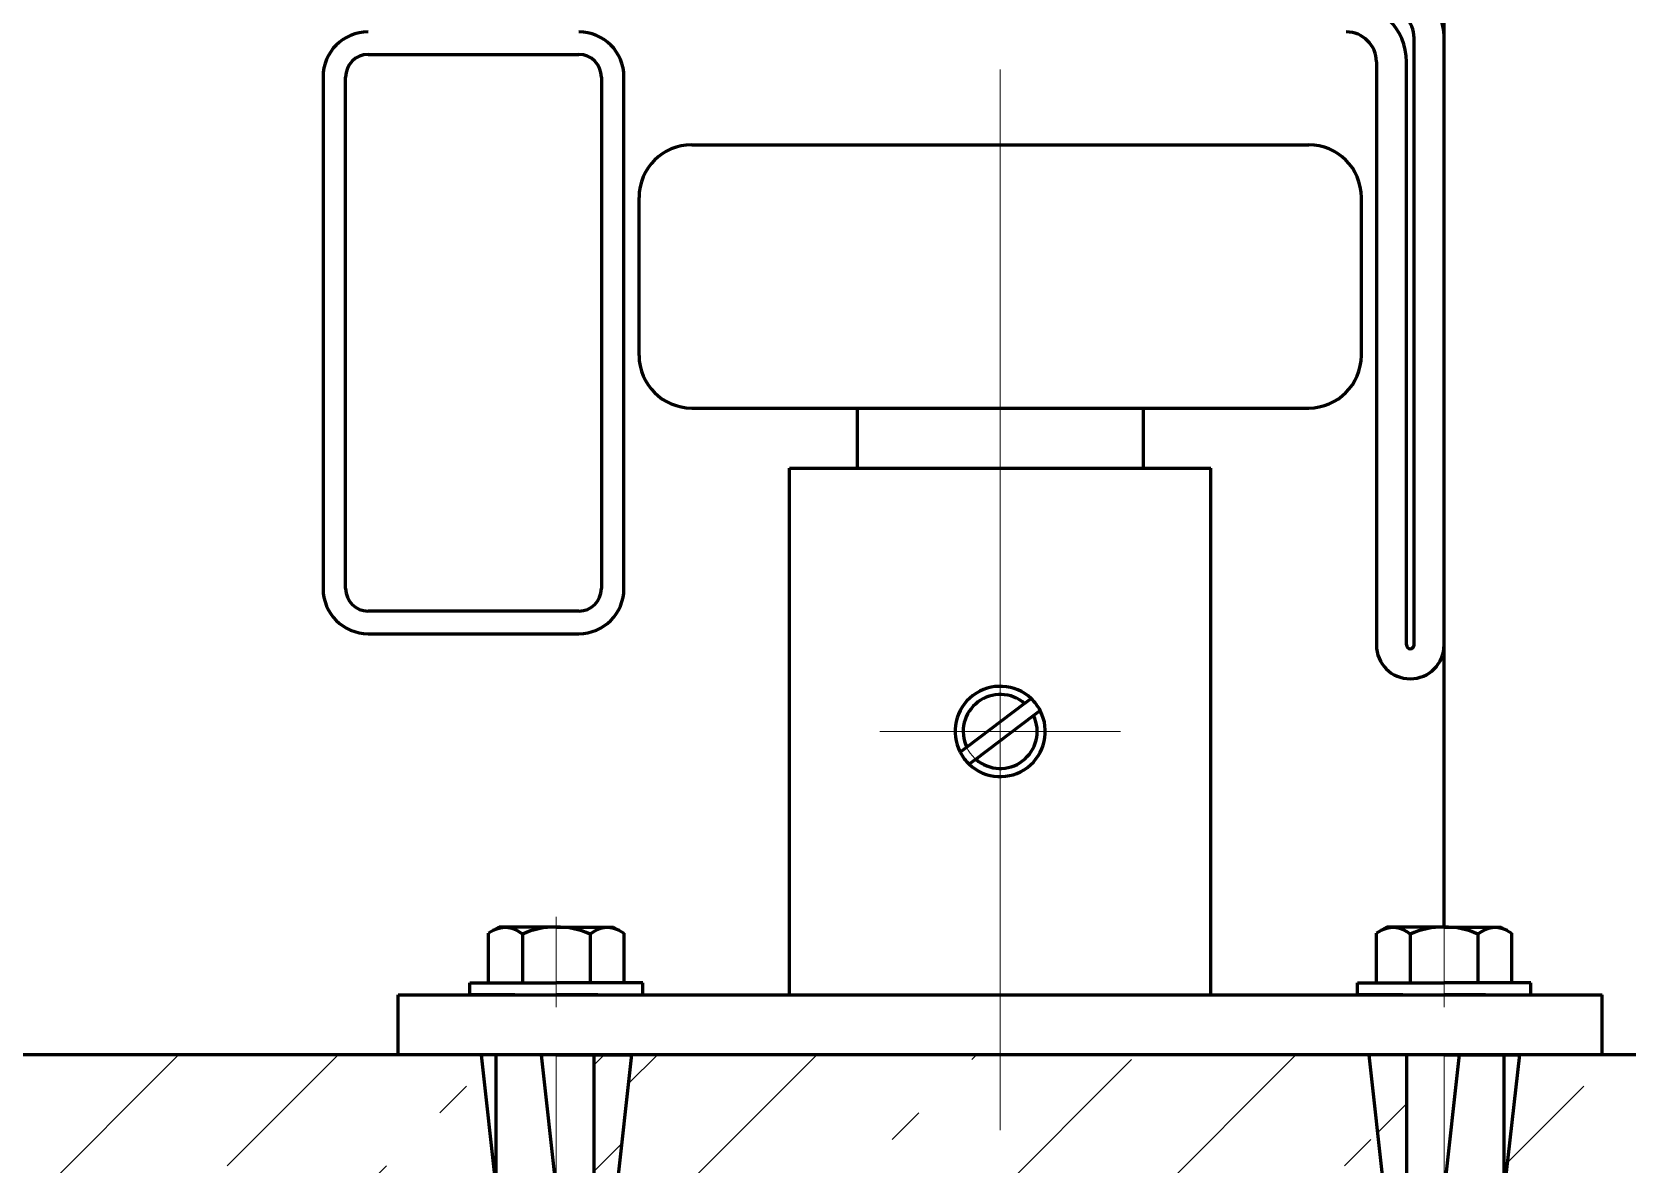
# Model space of a CAD drawing. Header units: millimetres. Extents: x 0 to 3360, y 0 to 297.
# Drawn here: x 2319.08 to 2361.48, y 198.75 to 228.85 of the extents above; entities that cross this region are included whole.
import ezdxf

# ---------------------------------------------------------------- set-up
doc = ezdxf.new("R2010")
doc.units = ezdxf.units.MM
for name, pattern in [('K5LT_AXLED', [19.5, 15, -1.5, 1.5, -1.5]), ('K5LT_BASIC', [0]), ('K5LT_THIN', [0])]:
    doc.linetypes.add(name, pattern=pattern)
doc.layers.add('Системный слой', color=7, linetype='Continuous')
pattern_1 = [(45, (0, 0), (-1.4142136, 1.4142136), [])]

# ---------------------------------------------------------------- blocks, each defined once
blk = doc.blocks.new('U442')
at = {"layer": 'Системный слой', "color": 30, "linetype": 'K5LT_AXLED', "lineweight": 18, "true_color": 0xff8000}
for q in [(2344.815, 213.453), (2341.615, 210.253), (2344.815, 207.053), (2348.015, 210.253)]:
    blk.add_line((2344.815, 210.253), q, dxfattribs=at)
blk = doc.blocks.new('U443')
at = {"layer": 'Системный слой', "color": 30, "linetype": 'K5LT_AXLED', "lineweight": 18, "true_color": 0xff8000}
blk.add_line((2333.015, 202.924), (2333.015, 205.321), dxfattribs=at)
at = {"layer": 'Системный слой', "color": 5, "linetype": 'K5LT_BASIC', "lineweight": 60, "true_color": 0x0000ff}
for p, q in [((2331.495, 205.053), (2331.215, 204.892)), ((2331.215, 203.573), (2331.215, 204.892)), ((2333.015, 205.053), (2331.495, 205.053)), ((2332.115, 204.864), (2332.115, 203.573)), ((2333.015, 205.053), (2334.535, 205.053)), ((2333.915, 204.864), (2333.915, 203.573)), ((2334.535, 205.053), (2334.815, 204.892)), ((2334.815, 203.573), (2334.815, 204.892)), ((2330.715, 203.253), (2330.715, 203.573)), ((2330.715, 203.573), (2333.015, 203.573)), ((2335.315, 203.573), (2333.015, 203.573)), ((2335.315, 203.253), (2335.315, 203.573)), ((2331.915, 203.253), (2330.715, 203.253)), ((2331.915, 203.253), (2333.015, 203.253)), ((2334.115, 203.253), (2333.015, 203.253)), ((2334.115, 203.253), (2335.315, 203.253))]:
    blk.add_line(p, q, dxfattribs=at)
for centre, radius, start, end in [((2331.654, 204.342), 0.696, 48.5991, 117.6439), ((2332.992, 202.924), 2.13, 89.397, 114.334), ((2333.037, 202.924), 2.13, 65.666, 90.603), ((2334.375, 204.342), 0.696, 62.3561, 131.4009)]:
    blk.add_arc(centre, radius, start, end, dxfattribs=at)
blk = doc.blocks.new('U444')
at = {"layer": 'Системный слой'}
h = blk.add_hatch(dxfattribs=at)
h.set_pattern_fill('Металл', angle=45, style=0, pattern_type=0)
h.set_pattern_definition(pattern_1)
h.paths.add_polyline_path([(2334.015, 196.24), (2334.015, 201.653), (2335.015, 201.653), (2334.615, 198.053), (2334.615, 196.391)])
at = {"layer": 'Системный слой', "color": 5, "linetype": 'K5LT_BASIC', "lineweight": 60, "true_color": 0x0000ff}
for p, q in [((2333.015, 201.653), (2331.015, 201.653)), ((2331.015, 201.653), (2331.415, 198.053)), ((2331.415, 189.327), (2331.415, 201.653)), ((2332.615, 201.653), (2333.015, 198.053)), ((2333.015, 201.653), (2335.015, 201.653)), ((2334.015, 201.653), (2334.015, 196.24)), ((2335.015, 201.653), (2334.615, 198.053))]:
    blk.add_line(p, q, dxfattribs=at)
at = {"layer": 'Системный слой', "color": 30, "linetype": 'K5LT_AXLED', "lineweight": 18, "true_color": 0xff8000}
blk.add_line((2333.015, 169.12), (2333.015, 201.653), dxfattribs=at)
blk = doc.blocks.new('U479')
at = {"layer": 'Системный слой'}
h = blk.add_hatch(dxfattribs=at)
h.set_pattern_fill('Металл', angle=45, style=0, pattern_type=0)
h.set_pattern_definition(pattern_1)
h.paths.add_polyline_path([(2355.615, 196.24), (2355.615, 201.653), (2354.615, 201.653), (2355.015, 198.053), (2355.015, 196.391)])
at = {"layer": 'Системный слой', "color": 5, "linetype": 'K5LT_BASIC', "lineweight": 60, "true_color": 0x0000ff}
for p, q in [((2356.615, 201.653), (2354.615, 201.653)), ((2354.615, 201.653), (2355.015, 198.053)), ((2355.615, 201.653), (2355.615, 196.24)), ((2356.615, 201.653), (2358.615, 201.653)), ((2357.015, 201.653), (2356.615, 198.053)), ((2358.215, 189.327), (2358.215, 201.653)), ((2358.615, 201.653), (2358.215, 198.053))]:
    blk.add_line(p, q, dxfattribs=at)
at = {"layer": 'Системный слой', "color": 30, "linetype": 'K5LT_AXLED', "lineweight": 18, "true_color": 0xff8000}
blk.add_line((2356.615, 169.12), (2356.615, 201.653), dxfattribs=at)
blk = doc.blocks.new('U514')
at = {"layer": 'Системный слой', "color": 30, "linetype": 'K5LT_AXLED', "lineweight": 18, "true_color": 0xff8000}
blk.add_line((2356.615, 202.924), (2356.615, 205.321), dxfattribs=at)
at = {"layer": 'Системный слой', "color": 5, "linetype": 'K5LT_BASIC', "lineweight": 60, "true_color": 0x0000ff}
for p, q in [((2355.095, 205.053), (2354.815, 204.892)), ((2354.815, 203.573), (2354.815, 204.892)), ((2356.615, 205.053), (2355.095, 205.053)), ((2355.715, 204.864), (2355.715, 203.573)), ((2356.615, 205.053), (2358.135, 205.053)), ((2357.515, 204.864), (2357.515, 203.573)), ((2358.135, 205.053), (2358.415, 204.892)), ((2358.415, 203.573), (2358.415, 204.892)), ((2354.315, 203.253), (2354.315, 203.573)), ((2354.315, 203.573), (2356.615, 203.573)), ((2358.915, 203.573), (2356.615, 203.573)), ((2358.915, 203.253), (2358.915, 203.573)), ((2355.515, 203.253), (2354.315, 203.253)), ((2355.515, 203.253), (2356.615, 203.253)), ((2357.715, 203.253), (2356.615, 203.253)), ((2357.715, 203.253), (2358.915, 203.253))]:
    blk.add_line(p, q, dxfattribs=at)
for centre, radius, start, end in [((2355.254, 204.342), 0.696, 48.5991, 117.6439), ((2356.592, 202.924), 2.13, 89.397, 114.334), ((2356.637, 202.924), 2.13, 65.666, 90.603), ((2357.975, 204.342), 0.696, 62.3561, 131.4009)]:
    blk.add_arc(centre, radius, start, end, dxfattribs=at)

msp = doc.modelspace()

# ---------------------------------------------------------------- hatches: boundary and pattern name
at = {"layer": 'Системный слой'}
h = msp.add_hatch(dxfattribs=at)
h.set_pattern_fill('Бетон', angle=45, style=0, pattern_type=0)
h.set_pattern_definition([(45, (0, 0), (-4.24264, 4.24264), [11, -5]), (45, (9.1924, 9.1924), (-4.24264, 4.24264), [1, -15]), (45, (3.5355, 7.778), (-4.24264, 4.24264), [11, -5]), (45, (12.728, 16.9706), (-4.24264, 4.24264), [1, -15])])
h.paths.add_polyline_path([(2376.8503, 180.57231), (2380.15916, 185.76484), (2382.63755, 191.04481), (2384.48884, 196.79114), (2385.44353, 201.65326), (2358.61451, 201.65326), (2358.21451, 198.05326), (2358.21451, 171.25326), (2357.61451, 170.65326), (2357.21451, 170.65326), (2357.21451, 169.65326), (2356.01451, 169.65326), (2356.01451, 170.65326), (2355.61451, 170.65326), (2355.01451, 171.25326), (2355.01451, 198.05326), (2354.61451, 201.65326), (2335.01451, 201.65326), (2334.61451, 198.05326), (2334.61451, 171.25326), (2334.01451, 170.65326), (2333.61451, 170.65326), (2333.61451, 169.65326), (2332.41451, 169.65326), (2332.41451, 170.65326), (2332.01451, 170.65326), (2331.41451, 171.25326), (2331.41451, 198.05326), (2331.01451, 201.65326), (2292.98549, 201.65326), (2294.30153, 195.44321), (2296.17303, 190.10908), (2297.85395, 186.54096), (2300.64455, 181.89192), (2304.78169, 176.67099), (2309.68736, 172.03659), (2314.7357, 168.44586), (2320.45065, 165.45089), (2325.35914, 163.61775), (2331.19887, 162.20781), (2337.48513, 161.54666), (2341.35419, 161.56367), (2346.46924, 162.08168), (2351.96906, 163.29047), (2357.79061, 165.36897), (2361.46082, 167.15502), (2365.35193, 169.51601), (2368.88577, 172.15473), (2373.55742, 176.5731)])

# ---------------------------------------------------------------- linework, layer by layer
at = {"layer": 'Системный слой', "color": 5, "linetype": 'K5LT_BASIC', "lineweight": 60, "true_color": 0x0000ff}
for p, q in [((2356.61451, 205.05326), (2356.61451, 251.53348)), ((2355.81436, 212.55326), (2355.81436, 228.69051)), ((2356.61436, 212.55326), (2356.61436, 228.69051)), ((2328.01436, 228.25326), (2333.61436, 228.25326)), ((2354.81436, 228.05326), (2354.81436, 212.55326)), ((2355.61436, 212.55326), (2355.61436, 228.05326)), ((2326.81436, 227.65326), (2326.81436, 214.05326)), ((2327.41436, 214.05326), (2327.41436, 227.65326)), ((2334.21436, 227.65326), (2334.21436, 214.05326)), ((2334.81436, 214.05326), (2334.81436, 227.65326)), ((2336.61451, 225.85326), (2353.01451, 225.85326)), ((2335.21451, 220.25326), (2335.21451, 224.45326)), ((2354.41451, 220.25326), (2354.41451, 224.45326)), ((2336.61451, 218.85326), (2353.01451, 218.85326)), ((2341.01451, 218.85326), (2341.01451, 217.25326)), ((2348.61451, 218.85326), (2348.61451, 217.25326)), ((2339.21451, 217.25326), (2350.41451, 217.25326)), ((2339.21451, 203.25326), (2339.21451, 217.25326)), ((2350.41451, 203.25326), (2350.41451, 217.25326)), ((2333.61436, 213.45326), (2328.01436, 213.45326)), ((2328.01436, 212.85326), (2333.61436, 212.85326)), ((2345.46221, 210.99336), (2343.92566, 209.83229)), ((2345.46221, 210.99336), (2345.63795, 211.12615)), ((2345.70336, 210.67422), (2345.8791, 210.80702)), ((2344.16681, 209.51316), (2345.70336, 210.67422)), ((2343.92566, 209.83229), (2343.74992, 209.69949)), ((2344.16681, 209.51316), (2343.99107, 209.38036)), ((2328.81451, 201.65326), (2328.81451, 203.25326)), ((2328.81451, 203.25326), (2360.81451, 203.25326)), ((2360.81451, 201.65326), (2360.81451, 203.25326)), ((2385.44353, 201.65326), (2292.98549, 201.65326))]:
    msp.add_line(p, q, dxfattribs=at)
at = {"layer": 'Системный слой', "color": 30, "linetype": 'K5LT_AXLED', "lineweight": 18, "true_color": 0xff8000}
msp.add_line((2344.81451, 227.85326), (2344.81451, 199.65326), dxfattribs=at)
at = {"layer": 'Системный слой', "color": 7, "linetype": 'K5LT_THIN', "lineweight": 18}
for centre, radius, start, end in [((2339.21451, 208.2057), 46.69108, 55.270552, 351.932705), ((2344.81451, 210.25326), 0.98349, 70, 340)]:
    msp.add_arc(centre, radius, start, end, dxfattribs=at)
at = {"layer": 'Системный слой', "color": 5, "linetype": 'K5LT_BASIC', "lineweight": 60, "true_color": 0x0000ff}
for centre, radius, start, end in [((2355.01436, 228.69051), 1.6, 0, 45), ((2354.01436, 228.05326), 1.6, 0, 90), ((2355.01436, 228.69051), 0.8, 0, 45), ((2328.01436, 227.65326), 1.2, 90, 180), ((2333.61436, 227.65326), 1.2, 0, 90), ((2354.01436, 228.05326), 0.8, 0, 90), ((2328.01436, 227.65326), 0.6, 90, 180), ((2333.61436, 227.65326), 0.6, 0, 90), ((2336.61451, 224.45326), 1.4, 90, 180), ((2353.01451, 224.45326), 1.4, 0, 90), ((2336.61451, 220.25326), 1.4, 180, 270), ((2353.01451, 220.25326), 1.4, 270, 0), ((2328.01436, 214.05326), 1.2, 180, 270), ((2328.01436, 214.05326), 0.6, 180, 270), ((2333.61436, 214.05326), 1.2, 270, 0), ((2333.61436, 214.05326), 0.6, 270, 0), ((2355.71436, 212.55326), 0.9, 180, 0), ((2355.71436, 212.55326), 0.1, 180, 0), ((2344.81451, 210.25326), 1.2, 46.670105, 207.481969), ((2344.81451, 210.25326), 0.98349, 48.809354, 205.34272), ((2344.81451, 210.25326), 1.2, 307.076037, 27.481969), ((2344.81451, 210.25326), 1.2, 27.481969, 46.670105), ((2344.81451, 210.25326), 0.98349, 228.809354, 25.34272), ((2344.81451, 210.25326), 1.2, 207.481969, 226.670105), ((2344.81451, 210.25326), 1.2, 226.670105, 307.076037)]:
    msp.add_arc(centre, radius, start, end, dxfattribs=at)

# ---------------------------------------------------------------- block references
at = {"layer": 'Системный слой'}
for name in ['U442', 'U443', 'U514', 'U444', 'U479']:
    msp.add_blockref(name, (0, 0), dxfattribs=at)

doc.saveas('drawing.dxf')
